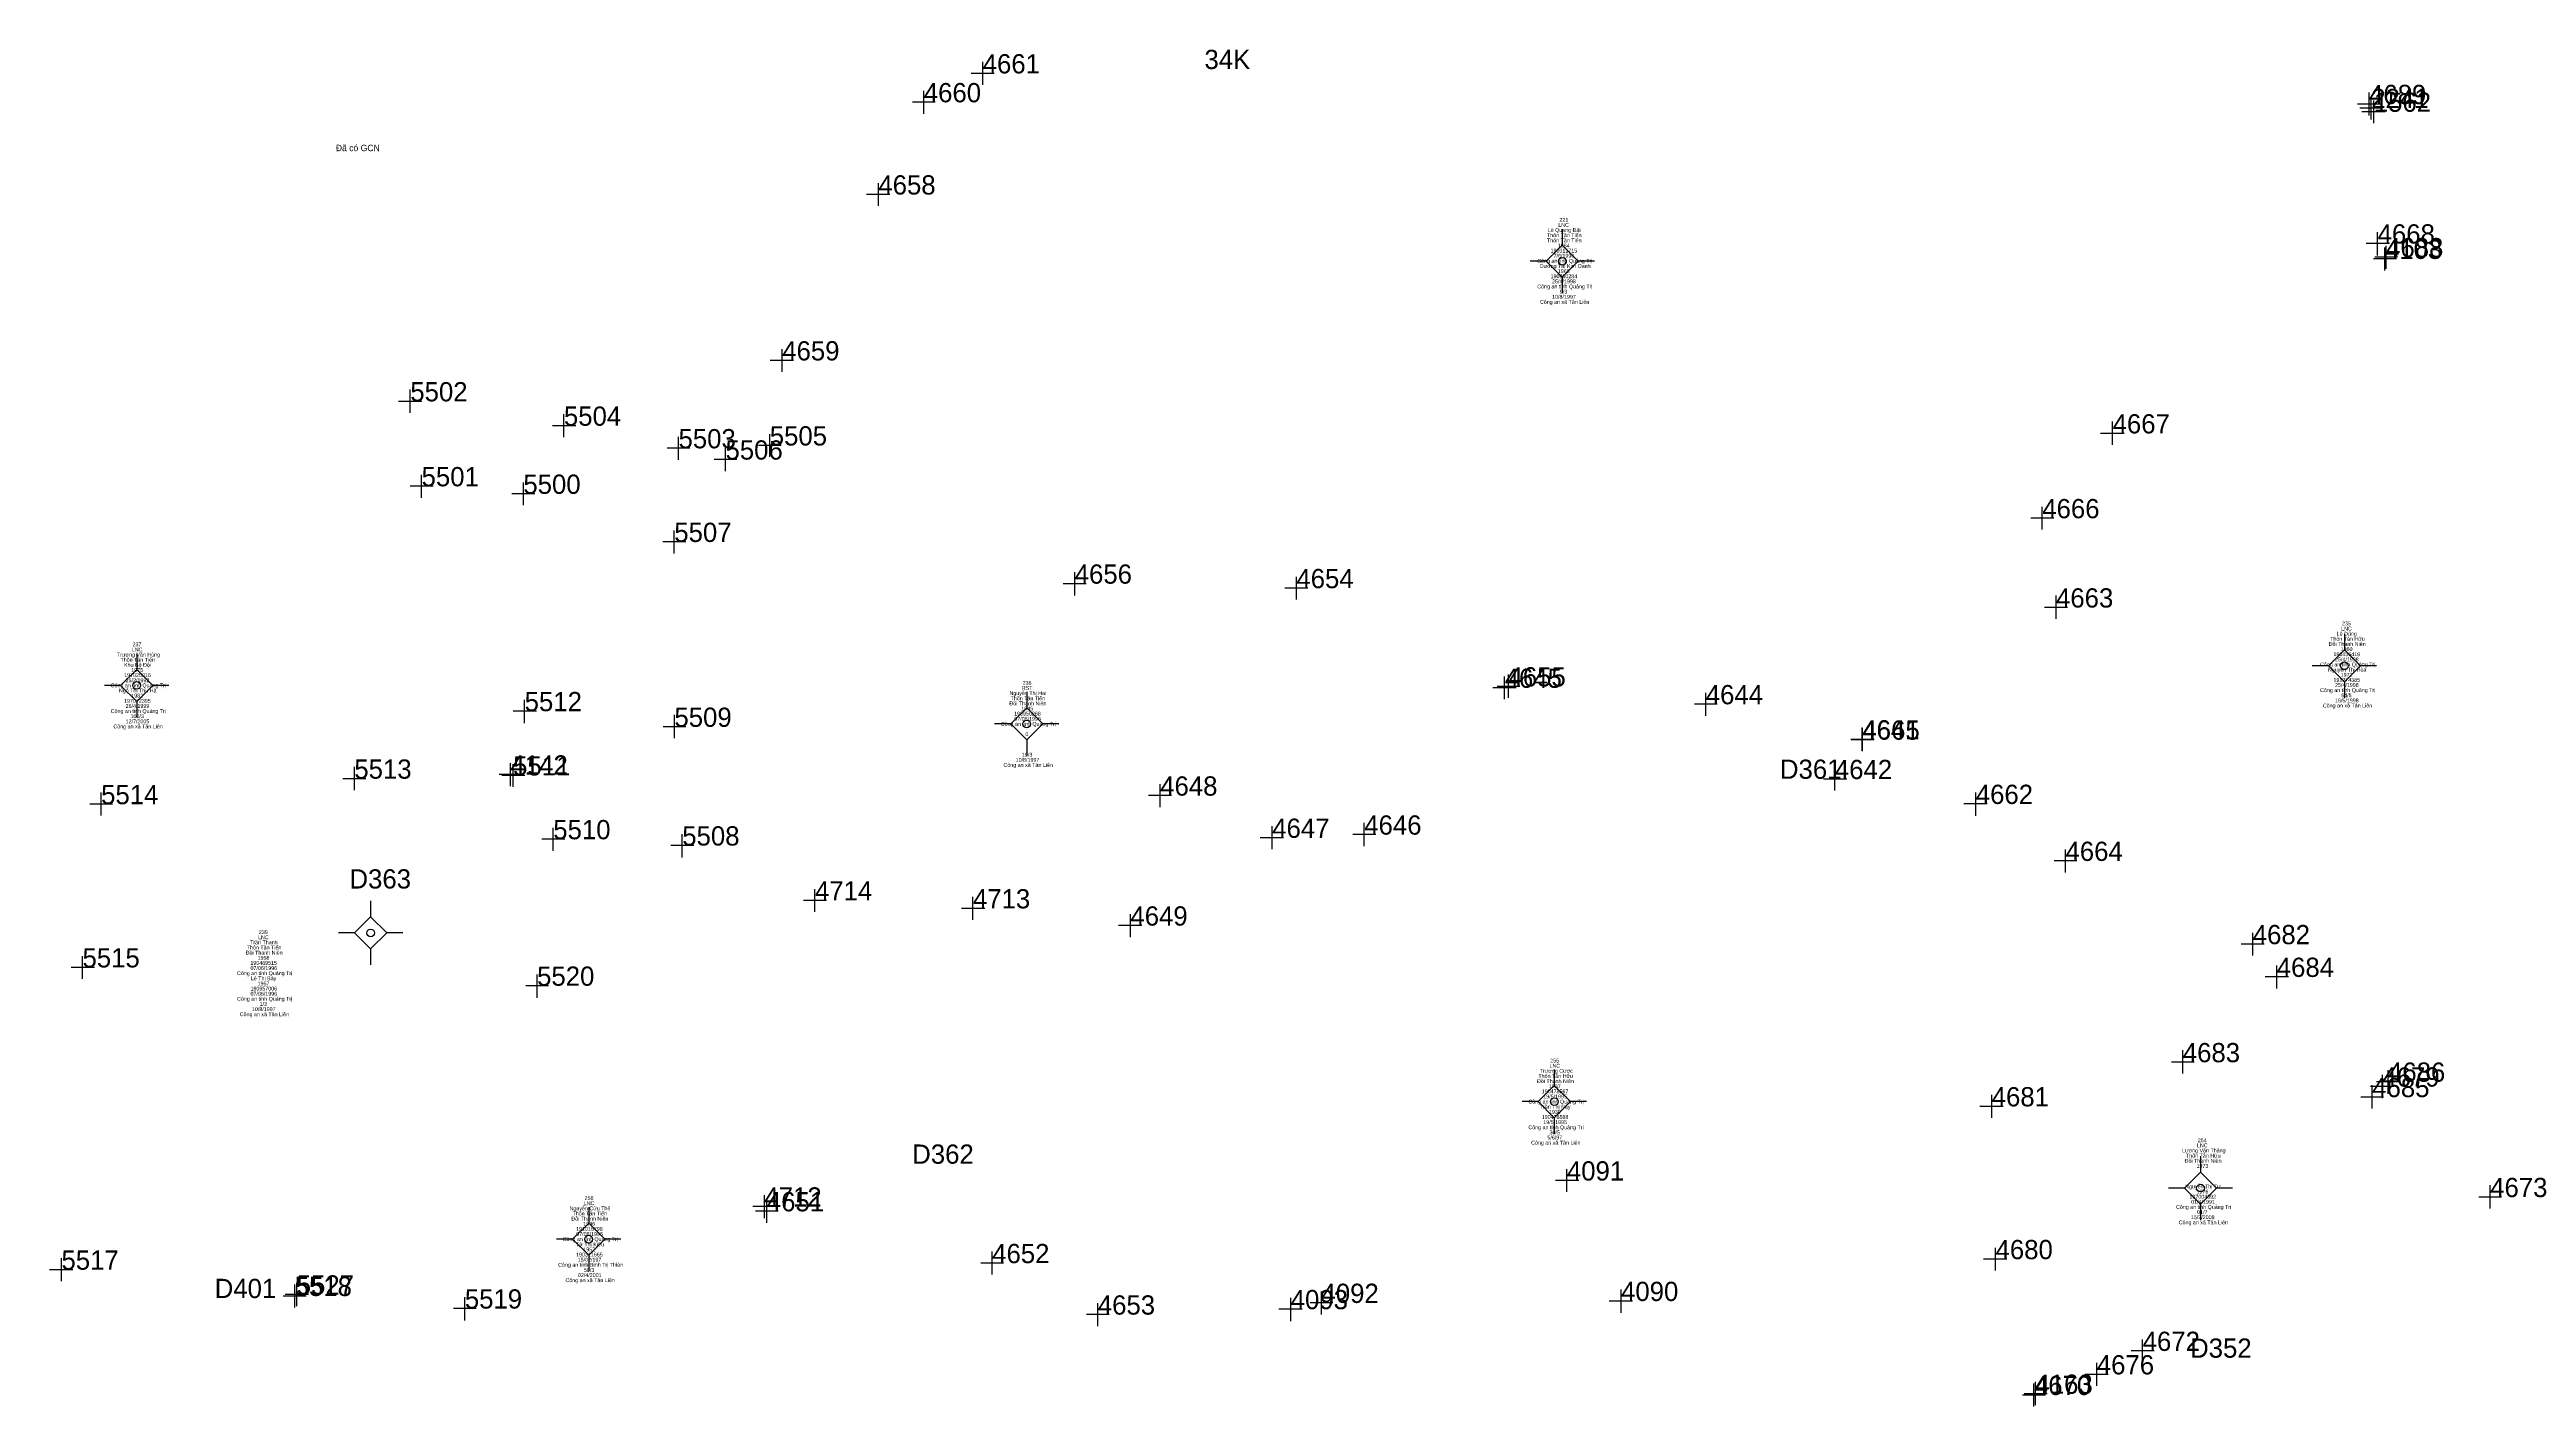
# Model space of a CAD drawing. Extents: x 548949 to 550223, y 1836732 to 1838051.
# Drawn here: x 549098.8 to 549291.8, y 1837511.9 to 1837617.7 of the extents above; entities that cross this region are included whole.
import ezdxf

# ---------------------------------------------------------------- set-up
doc = ezdxf.new("R2010")
doc.units = 0
for name, color, linetype in [('Level 11', 7, 'Continuous'), ('Level 15', 7, 'Continuous'), ('Level 16', 7, 'Continuous'), ('Level 4', 7, 'Continuous'), ('Level 5', 7, 'Continuous')]:
    doc.layers.add(name, color=color, linetype=linetype)

msp = doc.modelspace()

# ---------------------------------------------------------------- linework, layer by layer
at = {"layer": 'Level 11'}
for p, q in [((549216.69, 1837603.68), (549216.69, 1837602.43)), ((549215.44, 1837601.18), (549214.19, 1837601.18)), ((549216.69, 1837602.43), (549215.44, 1837601.18)), ((549215.44, 1837601.18), (549216.69, 1837599.93)), ((549217.94, 1837601.18), (549216.69, 1837602.43)), ((549216.69, 1837599.93), (549217.94, 1837601.18)), ((549219.19, 1837601.18), (549217.94, 1837601.18)), ((549216.69, 1837599.93), (549216.69, 1837598.68)), ((549277.63, 1837572.15), (549277.63, 1837570.9)), ((549105.61, 1837570.62), (549105.61, 1837569.37)), ((549277.63, 1837570.9), (549276.38, 1837569.65)), ((549278.88, 1837569.65), (549277.63, 1837570.9)), ((549105.61, 1837569.37), (549104.36, 1837568.12)), ((549106.86, 1837568.12), (549105.61, 1837569.37)), ((549276.38, 1837569.65), (549275.13, 1837569.65)), ((549276.38, 1837569.65), (549277.63, 1837568.4)), ((549277.63, 1837568.4), (549278.88, 1837569.65)), ((549277.63, 1837568.4), (549277.63, 1837567.15)), ((549280.13, 1837569.65), (549278.88, 1837569.65)), ((549104.36, 1837568.12), (549103.11, 1837568.12)), ((549104.36, 1837568.12), (549105.61, 1837566.87)), ((549105.61, 1837566.87), (549106.86, 1837568.12)), ((549105.61, 1837566.87), (549105.61, 1837565.62)), ((549108.11, 1837568.12), (549106.86, 1837568.12)), ((549174.96, 1837566.37), (549173.71, 1837565.12)), ((549174.96, 1837567.62), (549174.96, 1837566.37)), ((549176.21, 1837565.12), (549174.96, 1837566.37)), ((549173.71, 1837565.12), (549172.46, 1837565.12)), ((549173.71, 1837565.12), (549174.96, 1837563.87)), ((549174.96, 1837563.87), (549176.21, 1837565.12)), ((549177.46, 1837565.12), (549176.21, 1837565.12)), ((549174.96, 1837563.87), (549174.96, 1837562.62)), ((549123.84, 1837551.33), (549123.84, 1837550.08)), ((549123.84, 1837550.08), (549122.59, 1837548.83)), ((549125.09, 1837548.83), (549123.84, 1837550.08)), ((549122.59, 1837548.83), (549121.34, 1837548.83)), ((549122.59, 1837548.83), (549123.84, 1837547.58)), ((549123.84, 1837547.58), (549125.09, 1837548.83)), ((549123.84, 1837547.58), (549123.84, 1837546.33)), ((549126.34, 1837548.83), (549125.09, 1837548.83)), ((549216.07, 1837538.18), (549216.07, 1837536.93)), ((549214.82, 1837535.68), (549213.57, 1837535.68)), ((549216.07, 1837536.93), (549214.82, 1837535.68)), ((549214.82, 1837535.68), (549216.07, 1837534.43)), ((549217.32, 1837535.68), (549216.07, 1837536.93)), ((549216.07, 1837534.43), (549217.32, 1837535.68)), ((549218.57, 1837535.68), (549217.32, 1837535.68)), ((549216.07, 1837534.43), (549216.07, 1837533.18)), ((549266.42, 1837530.19), (549265.17, 1837528.94)), ((549266.42, 1837531.44), (549266.42, 1837530.19)), ((549267.67, 1837528.94), (549266.42, 1837530.19)), ((549265.17, 1837528.94), (549263.92, 1837528.94)), ((549265.17, 1837528.94), (549266.42, 1837527.69)), ((549266.42, 1837527.69), (549267.67, 1837528.94)), ((549268.92, 1837528.94), (549267.67, 1837528.94)), ((549140.83, 1837526.21), (549139.58, 1837524.96)), ((549140.83, 1837527.46), (549140.83, 1837526.21)), ((549142.08, 1837524.96), (549140.83, 1837526.21)), ((549266.42, 1837527.69), (549266.42, 1837526.44)), ((549139.58, 1837524.96), (549138.33, 1837524.96)), ((549139.58, 1837524.96), (549140.83, 1837523.71)), ((549140.83, 1837523.71), (549142.08, 1837524.96)), ((549143.33, 1837524.96), (549142.08, 1837524.96)), ((549140.83, 1837523.71), (549140.83, 1837522.46))]:
    msp.add_line(p, q, dxfattribs=at)
for centre in [(549216.69, 1837601.18), (549105.61, 1837568.12), (549277.63, 1837569.65), (549174.96, 1837565.12), (549123.84, 1837548.83), (549216.07, 1837535.68), (549266.42, 1837528.94), (549140.83, 1837524.96)]:
    msp.add_circle(centre, 0.3, dxfattribs=at)
at = {"layer": 'Level 4'}
for p, q in [((549171.53, 1837614.93), (549171.53, 1837616.71)), ((549172.42, 1837615.82), (549170.64, 1837615.82)), ((549167.83, 1837613.57), (549166.05, 1837613.57)), ((549166.94, 1837612.68), (549166.94, 1837614.46)), ((549280.44, 1837613.43), (549278.66, 1837613.43)), ((549280.61, 1837613.12), (549278.83, 1837613.12)), ((549280.81, 1837612.83), (549279, 1837612.83)), ((549279.55, 1837612.54), (549279.55, 1837614.32)), ((549279.72, 1837612.23), (549279.72, 1837614.01)), ((549279.92, 1837611.94), (549279.92, 1837613.72)), ((549163.4, 1837605.49), (549163.4, 1837607.27)), ((549164.29, 1837606.38), (549162.48, 1837606.38)), ((549280.22, 1837601.64), (549280.22, 1837603.45)), ((549281.15, 1837602.56), (549279.33, 1837602.56)), ((549281.68, 1837601.36), (549279.9, 1837601.36)), ((549281.77, 1837601.49), (549279.99, 1837601.49)), ((549280.79, 1837600.47), (549280.79, 1837602.25)), ((549280.88, 1837600.6), (549280.88, 1837602.38)), ((549156.8, 1837593.45), (549154.98, 1837593.45)), ((549155.91, 1837592.56), (549155.91, 1837594.34)), ((549127.82, 1837590.26), (549126, 1837590.26)), ((549126.93, 1837589.37), (549126.93, 1837591.18)), ((549139.82, 1837588.36), (549138.01, 1837588.36)), ((549138.9, 1837587.47), (549138.9, 1837589.25)), ((549154.94, 1837585.93), (549154.94, 1837587.71)), ((549260.46, 1837587.76), (549258.64, 1837587.76)), ((549259.57, 1837586.87), (549259.57, 1837588.68)), ((549148.72, 1837586.6), (549146.94, 1837586.6)), ((549147.83, 1837585.71), (549147.83, 1837587.49)), ((549152.38, 1837585.72), (549150.6, 1837585.72)), ((549151.49, 1837584.83), (549151.49, 1837586.61)), ((549155.83, 1837586.82), (549154.05, 1837586.82)), ((549127.81, 1837582.75), (549127.81, 1837584.53)), ((549135.74, 1837582.16), (549135.74, 1837583.94)), ((549128.7, 1837583.64), (549126.92, 1837583.64)), ((549136.63, 1837583.05), (549134.85, 1837583.05)), ((549254.09, 1837580.26), (549254.09, 1837582.04)), ((549147.5, 1837578.41), (549147.5, 1837580.19)), ((549254.98, 1837581.15), (549253.2, 1837581.15)), ((549148.39, 1837579.3), (549146.61, 1837579.3)), ((549179.59, 1837576.05), (549177.81, 1837576.05)), ((549178.7, 1837575.12), (549178.7, 1837576.94)), ((549195.97, 1837574.81), (549195.97, 1837576.59)), ((549196.86, 1837575.7), (549195.08, 1837575.7)), ((549256.05, 1837574.19), (549254.27, 1837574.19)), ((549255.16, 1837573.3), (549255.16, 1837575.12)), ((549212.2, 1837567.04), (549212.2, 1837568.82)), ((549212.5, 1837567.15), (549212.5, 1837568.97)), ((549135.84, 1837565.18), (549135.84, 1837567)), ((549213.09, 1837567.93), (549211.28, 1837567.93)), ((549213.39, 1837568.04), (549211.61, 1837568.04)), ((549228.76, 1837566.65), (549226.98, 1837566.65)), ((549227.87, 1837565.76), (549227.87, 1837567.54)), ((549136.76, 1837566.11), (549134.95, 1837566.11)), ((549148.4, 1837564.89), (549146.62, 1837564.89)), ((549147.51, 1837564), (549147.51, 1837565.82)), ((549240.06, 1837563.02), (549240.06, 1837564.84)), ((549240.08, 1837563), (549240.08, 1837564.78)), ((549240.98, 1837563.91), (549239.17, 1837563.91)), ((549240.97, 1837563.89), (549239.19, 1837563.89)), ((549123.46, 1837560.85), (549121.68, 1837560.85)), ((549122.57, 1837559.96), (549122.57, 1837561.78)), ((549135.63, 1837561.17), (549133.85, 1837561.17)), ((549135.86, 1837561.1), (549134.05, 1837561.1)), ((549134.74, 1837560.28), (549134.74, 1837562.06)), ((549134.94, 1837560.21), (549134.94, 1837561.99)), ((549238.86, 1837560.82), (549237.04, 1837560.82)), ((549237.93, 1837559.93), (549237.93, 1837561.74)), ((549103.73, 1837558.86), (549101.95, 1837558.86)), ((549102.84, 1837557.97), (549102.84, 1837559.78)), ((549186.25, 1837559.53), (549184.44, 1837559.53)), ((549185.36, 1837558.64), (549185.36, 1837560.42)), ((549249.8, 1837558.88), (549247.98, 1837558.88)), ((549248.91, 1837557.96), (549248.91, 1837559.77)), ((549138.07, 1837555.24), (549138.07, 1837557.02)), ((549194.09, 1837555.35), (549194.09, 1837557.16)), ((549201.26, 1837555.6), (549201.26, 1837557.42)), ((549138.97, 1837556.13), (549137.18, 1837556.13)), ((549149.01, 1837555.64), (549147.23, 1837555.64)), ((549148.12, 1837554.72), (549148.12, 1837556.53)), ((549194.98, 1837556.24), (549193.16, 1837556.24)), ((549202.15, 1837556.49), (549200.37, 1837556.49)), ((549255.9, 1837553.55), (549255.9, 1837555.33)), ((549256.79, 1837554.44), (549255.01, 1837554.44)), ((549159.35, 1837551.36), (549157.57, 1837551.36)), ((549158.46, 1837550.47), (549158.46, 1837552.25)), ((549170.77, 1837549.85), (549170.77, 1837551.63)), ((549171.7, 1837550.74), (549169.88, 1837550.74)), ((549183.93, 1837549.4), (549182.12, 1837549.4)), ((549183.04, 1837548.51), (549183.04, 1837550.29)), ((549271.39, 1837547.95), (549269.6, 1837547.95)), ((549270.49, 1837547.06), (549270.49, 1837548.84)), ((549102.32, 1837546.14), (549100.5, 1837546.14)), ((549101.39, 1837545.25), (549101.39, 1837547.03)), ((549136.81, 1837543.78), (549136.81, 1837545.6)), ((549273.28, 1837545.4), (549271.47, 1837545.4)), ((549272.36, 1837544.51), (549272.36, 1837546.29)), ((549137.7, 1837544.71), (549135.92, 1837544.71)), ((549265.04, 1837537.86), (549265.04, 1837539.68)), ((549265.93, 1837538.75), (549264.15, 1837538.75)), ((549280.59, 1837535.96), (549280.59, 1837537.78)), ((549281.03, 1837536.3), (549281.03, 1837538.12)), ((549250.15, 1837534.42), (549250.15, 1837536.2)), ((549280.69, 1837536.03), (549278.91, 1837536.03)), ((549281.48, 1837536.85), (549279.66, 1837536.85)), ((549279.8, 1837535.14), (549279.8, 1837536.96)), ((549281.92, 1837537.23), (549280.14, 1837537.23)), ((549251.04, 1837535.31), (549249.22, 1837535.31)), ((549217.05, 1837528.64), (549217.05, 1837530.42)), ((549154.52, 1837526.61), (549154.52, 1837528.39)), ((549154.71, 1837526.24), (549154.71, 1837528.02)), ((549217.98, 1837529.53), (549216.16, 1837529.53)), ((549289.88, 1837528.24), (549288.1, 1837528.24)), ((549288.99, 1837527.35), (549288.99, 1837529.16)), ((549155.44, 1837527.5), (549153.63, 1837527.5)), ((549155.6, 1837527.13), (549153.82, 1837527.13)), ((549172.27, 1837522.2), (549172.27, 1837523.99)), ((549250.45, 1837522.51), (549250.45, 1837524.29)), ((549100.64, 1837522.58), (549098.82, 1837522.58)), ((549099.75, 1837521.69), (549099.75, 1837523.47)), ((549173.16, 1837523.09), (549171.38, 1837523.09)), ((549251.34, 1837523.4), (549249.52, 1837523.4)), ((549118.81, 1837520.53), (549117.03, 1837520.53)), ((549119, 1837520.64), (549117.19, 1837520.64)), ((549117.92, 1837519.64), (549117.92, 1837521.42)), ((549118.08, 1837519.75), (549118.08, 1837521.53)), ((549131.18, 1837518.62), (549131.18, 1837520.44)), ((549195.53, 1837518.58), (549195.53, 1837520.39)), ((549197.93, 1837519.1), (549197.93, 1837520.88)), ((549222.16, 1837520.14), (549220.34, 1837520.14)), ((549221.27, 1837519.22), (549221.27, 1837521.03)), ((549132.07, 1837519.55), (549130.29, 1837519.55)), ((549181.39, 1837519.08), (549179.61, 1837519.08)), ((549180.5, 1837518.19), (549180.5, 1837519.97)), ((549196.42, 1837519.5), (549194.6, 1837519.5)), ((549198.82, 1837519.99), (549197.04, 1837519.99)), ((549262.8, 1837516.25), (549261.02, 1837516.25)), ((549261.91, 1837515.32), (549261.91, 1837517.14)), ((549259.23, 1837514.42), (549257.42, 1837514.42)), ((549258.34, 1837513.53), (549258.34, 1837515.31)), ((549254.33, 1837512.81), (549252.55, 1837512.81)), ((549254.48, 1837512.91), (549252.67, 1837512.91)), ((549253.44, 1837511.92), (549253.44, 1837513.7)), ((549253.56, 1837512.02), (549253.56, 1837513.84))]:
    msp.add_line(p, q, dxfattribs=at)

# ---------------------------------------------------------------- texts
at = {"layer": 'Level 15'}
for s, p in [('Thôn Tân Tiến', (549215.5, 1837603.06)), ('Lê Quang Đãi', (549215.56, 1837603.46)), ('LNC', (549216.38, 1837603.86)), ('221', (549216.47, 1837604.26)), ('Công an tỉnh Quảng Trị', (549214.74, 1837601.06)), ('Thôn Tân Tiến', (549215.5, 1837602.66)), ('190311715', (549215.78, 1837601.86)), ('7/6/1996', (549216.01, 1837601.46)), ('1964', (549216.34, 1837602.26)), ('Công an tỉnh Quảng Trị', (549214.74, 1837599.06)), ('Dương Thị Kim Oanh', (549214.94, 1837600.66)), ('190950284', (549215.78, 1837599.86)), ('25/4/1998', (549215.9, 1837599.46)), ('1968', (549216.34, 1837600.26)), ('Công an xã Tân Liên', (549214.95, 1837597.86)), ('10/8/1997', (549215.9, 1837598.26)), ('9/3', (549216.5, 1837598.66)), ('Lê Dũng', (549277.03, 1837572)), ('LNC', (549277.38, 1837572.4)), ('235', (549277.44, 1837572.8)), ('Trương Văn Hùng', (549104.07, 1837570.37)), ('Thôn Tân Tiến', (549104.35, 1837569.97)), ('LNC', (549105.23, 1837570.77)), ('237', (549105.29, 1837571.17)), ('Đồi Thanh Niên', (549276.41, 1837571.2)), ('Thôn Tân Hữu', (549276.52, 1837571.6)), ('190456419', (549276.78, 1837570.4)), ('25/4/1998', (549276.9, 1837570)), ('1960', (549277.34, 1837570.8)), ('Công an tỉnh Quảng Trị', (549103.59, 1837567.97)), ('Khu Bộ Đội', (549104.63, 1837569.57)), ('197025016', (549104.64, 1837568.77)), ('25/3/1992', (549104.75, 1837568.37)), ('1975', (549105.19, 1837569.17)), ('236', (549174.64, 1837568.17)), ('Công an tỉnh Quảng Trị', (549275.74, 1837569.6)), ('Nguyễn Thị Hòa', (549276.35, 1837569.2)), ('191274385', (549276.78, 1837568.4)), ('25/4/1998', (549276.9, 1837568)), ('1972', (549277.34, 1837568.8)), ('Ngô Thị Thu Hà', (549104.23, 1837567.57)), ('197072395', (549104.63, 1837566.77)), ('26/4/1999', (549104.75, 1837566.37)), ('1982', (549105.19, 1837567.17)), ('Đồi Thanh Niên', (549173.61, 1837566.57)), ('Nguyễn Thị Hai', (549173.62, 1837567.37)), ('Thôn Tân Tiến', (549173.7, 1837566.97)), ('1945', (549174.54, 1837566.17)), ('RST', (549174.58, 1837567.77)), ('Công an tỉnh Quảng Trị', (549275.74, 1837567.6)), ('Công an xã Tân Liên', (549275.95, 1837566.4)), ('16/5/1998', (549276.9, 1837566.8)), ('64/5', (549277.39, 1837567.2)), ('Công an tỉnh Quảng Trị', (549103.59, 1837565.97)), ('Công an xã Tân Liên', (549103.8, 1837564.77)), ('12/7/2005', (549104.75, 1837565.17)), ('100/3', (549105.13, 1837565.57)), ('Công an tỉnh Quảng Trị', (549172.94, 1837564.97)), ('190950268', (549173.98, 1837565.77)), ('07/06/1996', (549173.99, 1837565.37)), ('0', (549174.86, 1837564.17)), ('10/8/1997', (549174.1, 1837562.17)), ('10/3', (549174.59, 1837562.57)), ('Công an xã Tân Liên', (549173.15, 1837561.77)), ('239', (549115.13, 1837548.74)), ('Đồi Thanh Niên', (549114.1, 1837547.14)), ('Thôn Tân Tiến', (549114.19, 1837547.54)), ('Trần Thanh', (549114.45, 1837547.94)), ('1958', (549115.03, 1837546.74)), ('LNC', (549115.07, 1837548.34)), ('Công an tỉnh Quảng Trị', (549113.43, 1837545.54)), ('190489515', (549114.47, 1837546.34)), ('07/06/1996', (549114.48, 1837545.94)), ('Lê Thị Bảy', (549114.51, 1837545.14)), ('Công an tỉnh Quảng Trị', (549113.43, 1837543.54)), ('07/06/1996', (549114.48, 1837543.94)), ('190957006', (549114.48, 1837544.34)), ('1957', (549115.03, 1837544.74)), ('1/3', (549115.19, 1837543.14)), ('Công an xã Tân Liên', (549113.64, 1837542.34)), ('10/8/1997', (549114.59, 1837542.74)), ('Đồi Thanh Niên', (549214.72, 1837537.13)), ('Thôn Tân Hữu', (549214.83, 1837537.53)), ('Trương Cược', (549214.94, 1837537.93)), ('LNC', (549215.69, 1837538.33)), ('255', (549215.75, 1837538.73)), ('Công an tỉnh Quảng Trị', (549214.05, 1837535.53)), ('Trần Thị Nậy', (549214.94, 1837535.13)), ('190478567', (549215.09, 1837536.33)), ('19/5/1995', (549215.21, 1837535.93)), ('1937', (549215.65, 1837536.73)), ('Công an tỉnh Quảng Trị', (549214.05, 1837533.53)), ('190478588', (549215.09, 1837534.33)), ('19/5/1995', (549215.21, 1837533.93)), ('1930', (549215.65, 1837534.73)), ('Công an xã Tân Liên', (549214.26, 1837532.33)), ('5/6/97', (549215.53, 1837532.73)), ('30/5', (549215.7, 1837533.13)), ('Lương Văn Thăng', (549264.99, 1837531.72)), ('Thôn Tân Hữu', (549265.29, 1837531.32)), ('LNC', (549266.15, 1837532.12)), ('254', (549266.21, 1837532.52)), ('Đồi Thanh Niên', (549265.18, 1837530.92)), ('1973', (549266.11, 1837530.52)), ('LNC', (549140.45, 1837527.61)), ('256', (549140.51, 1837528.01)), ('Nguyễn Thị Tư', (549265.23, 1837528.92)), ('197004692', (549265.56, 1837528.12)), ('01/4/1991', (549265.69, 1837527.72)), ('1976', (549266.11, 1837528.52)), ('Nguyễn Cửu Thế', (549139.34, 1837527.21)), ('Đồi Thanh Niên', (549139.48, 1837526.41)), ('Thôn Tân Tiến', (549139.57, 1837526.81)), ('191016798', (549139.85, 1837525.61)), ('1946', (549140.41, 1837526.01)), ('Công an tỉnh Quảng Trị', (549264.51, 1837527.32)), ('Công an xã Tân Liên', (549264.72, 1837526.12)), ('15/2/2008', (549265.67, 1837526.52)), ('01/7', (549266.16, 1837526.92)), ('Công an tỉnh Quảng Trị', (549138.81, 1837524.81)), ('Từ Thị Kiều', (549139.85, 1837524.41)), ('07/06/1996', (549139.86, 1837525.21)), ('190311665', (549139.85, 1837523.61)), ('1952', (549140.41, 1837524.01)), ('Công an tỉnh Bình Trị Thiên', (549138.45, 1837522.81)), ('15/02/197', (549139.97, 1837523.21)), ('02/4/2001', (549139.99, 1837522.01)), ('58/3', (549140.46, 1837522.41)), ('Công an xã Tân Liên', (549139.02, 1837521.61))]:
    msp.add_text(s, height=0.3, dxfattribs=at).set_placement(p)
at = {"layer": 'Level 16'}
msp.add_text('Đã có GCN', height=0.5, dxfattribs=at).set_placement((549121.13, 1837609.76))
at = {"layer": 'Level 5'}
for s, p in [('4661', (549171.53, 1837615.82)), ('34K ', (549188.81, 1837616.16)), ('4660', (549166.94, 1837613.57)), ('4689', (549279.55, 1837613.43)), ('2241', (549279.72, 1837613.12)), ('1562', (549279.92, 1837612.83)), ('4658', (549163.4, 1837606.38)), ('4668', (549280.22, 1837602.56)), ('4688', (549280.88, 1837601.49)), ('4103', (549280.79, 1837601.36)), ('4659', (549155.91, 1837593.45)), ('5502', (549126.93, 1837590.26)), ('5504', (549138.9, 1837588.36)), ('5503', (549147.83, 1837586.6)), ('5505', (549154.94, 1837586.82)), ('4667', (549259.57, 1837587.76)), ('5506', (549151.49, 1837585.72)), ('5501', (549127.81, 1837583.64)), ('5500', (549135.74, 1837583.05)), ('4666', (549254.09, 1837581.15)), ('5507', (549147.5, 1837579.3)), ('4656', (549178.7, 1837576.05)), ('4654', (549195.97, 1837575.7)), ('4663', (549255.16, 1837574.19)), ('4645', (549212.2, 1837567.93)), ('4655', (549212.5, 1837568.04)), ('5512', (549135.84, 1837566.11)), ('5509', (549147.51, 1837564.89)), ('4644', (549227.87, 1837566.65)), ('4641', (549240.06, 1837563.91)), ('4665', (549240.08, 1837563.89)), ('4142', (549134.74, 1837561.17)), ('5511', (549134.94, 1837561.1)), ('5513', (549122.57, 1837560.85)), ('4648', (549185.36, 1837559.53)), ('D361 ', (549233.65, 1837560.84)), ('4642', (549237.93, 1837560.82)), ('5514', (549102.84, 1837558.86)), ('4662', (549248.91, 1837558.88)), ('5510', (549138.07, 1837556.13)), ('5508', (549148.12, 1837555.64)), ('4647', (549194.09, 1837556.24)), ('4646', (549201.26, 1837556.49)), ('4664', (549255.9, 1837554.44)), ('D363 ', (549122.19, 1837552.29)), ('4714', (549158.46, 1837551.36)), ('4713', (549170.77, 1837550.74)), ('4649', (549183.04, 1837549.4)), ('4682', (549270.49, 1837547.95)), ('5515', (549101.39, 1837546.14)), ('5520', (549136.81, 1837544.71)), ('4684', (549272.36, 1837545.4)), ('4683', (549265.04, 1837538.75)), ('4685', (549279.8, 1837536.03)), ('4679', (549280.59, 1837536.85)), ('4686', (549281.03, 1837537.23)), ('4681', (549250.15, 1837535.31)), ('D362 ', (549166.04, 1837530.84)), ('4091', (549217.05, 1837529.53)), ('4673', (549288.99, 1837528.24)), ('4712', (549154.52, 1837527.5)), ('4651', (549154.71, 1837527.13)), ('5517', (549099.75, 1837522.58)), ('4652', (549172.27, 1837523.09)), ('4680', (549250.45, 1837523.4)), ('5518', (549117.92, 1837520.53)), ('5527', (549118.08, 1837520.64)), ('D401 ', (549111.69, 1837520.37)), ('5519', (549131.18, 1837519.55)), ('4653', (549180.5, 1837519.08)), ('4093', (549195.53, 1837519.5)), ('4092', (549197.93, 1837519.99)), ('4090', (549221.27, 1837520.14)), ('4672', (549261.91, 1837516.25)), ('D352 ', (549265.61, 1837515.72)), ('4670', (549253.44, 1837512.81)), ('4163', (549253.56, 1837512.91)), ('4676', (549258.34, 1837514.42))]:
    msp.add_text(s, height=1.5, dxfattribs=at).set_placement(p)

doc.saveas('drawing.dxf')
